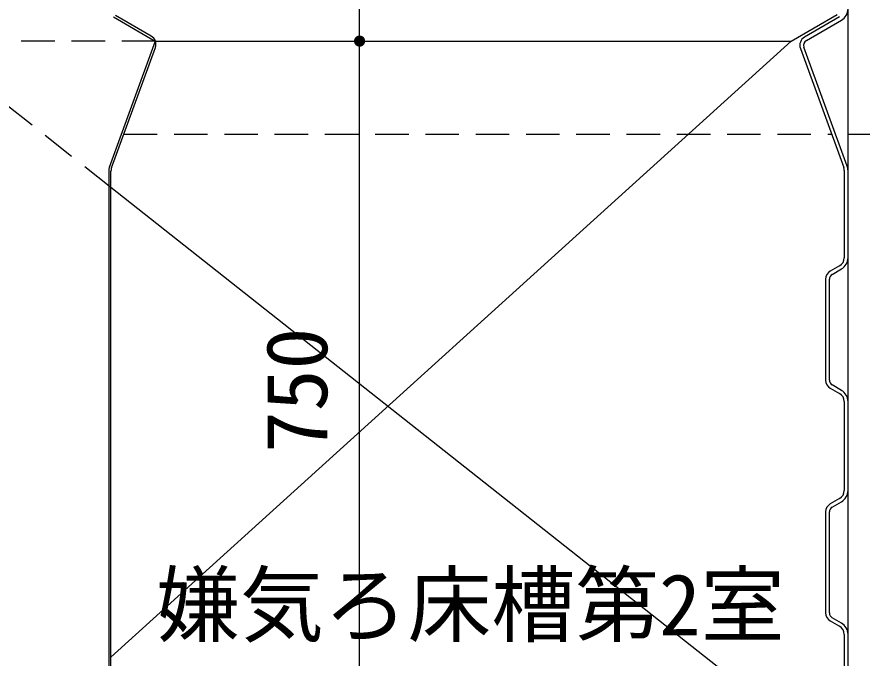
# Model space of a CAD drawing. Units: millimetres, scale not verified. Extents: x -8910 to 8910, y -6308 to 6308.
# Drawn here: x -5255 to -4347, y -2761 to -2073 of the extents above; entities that cross this region are included whole.
import ezdxf
from ezdxf.enums import TextEntityAlignment as Align

# ---------------------------------------------------------------- set-up
doc = ezdxf.new("R2010")
doc.units = ezdxf.units.MM
doc.header["$LTSCALE"] = 30
doc.linetypes.add('DASHED1', pattern=[1.8, 1.2, -0.6])
doc.layers.add('0-3_空気管', color=3, linetype='Continuous', lineweight=25)
doc.styles.add('ＭＳ ゴシック', font='')
doc.styles.get('ＭＳ ゴシック').set_extended_font_data('MS Gothic')

msp = doc.modelspace()

# ---------------------------------------------------------------- linework, layer by layer
at = {"layer": '0-3_空気管'}
for p, q in [((-4362.22, -3010.25), (-4362.22, -1630.08)), ((-5110.55, -2093.27), (-5148.82, -2071.17)), ((-4423.18, -2098.53), (-4373.99, -2070.13)), ((-4371.22, -2072.55), (-4408.95, -2094.34)), ((-4406.96, -2097.8), (-4369.22, -2076.02)), ((-5153.82, -2760.24), (-4423.18, -2098.53)), ((-5153.22, -2234.67), (-5106.15, -2105.35)), ((-5106.14, -2098.53), (-4423.18, -2098.53)), ((-4916.81, -2098.54), (-4876.07, -2098.54)), ((-4363.07, -2232.88), (-4409.59, -2105.05)), ((-4413.35, -2106.42), (-4366.82, -2234.25)), ((-5156.22, -2237.67), (-5156.22, -2813.86)), ((-5153.82, -2812.48), (-5153.82, -2238.09)), ((-4366.22, -2237.67), (-4366.22, -2331.21)), ((-4408.95, -2844.34), (-5153.82, -2255.83)), ((-4371.22, -2339.87), (-4381.22, -2345.65)), ((-4379.22, -2349.11), (-4369.22, -2343.34)), ((-4386.22, -2354.31), (-4386.22, -2462.76)), ((-4382.22, -2462.76), (-4382.22, -2354.31)), ((-4369.22, -2473.73), (-4379.22, -2467.96)), ((-4381.22, -2471.42), (-4371.22, -2477.19)), ((-4366.22, -2485.85), (-4366.22, -2581.21)), ((-4371.22, -2589.87), (-4381.22, -2595.65)), ((-4379.22, -2599.11), (-4369.22, -2593.34)), ((-4386.22, -2604.31), (-4386.22, -2712.76)), ((-4382.22, -2712.76), (-4382.22, -2604.31)), ((-4381.22, -2721.42), (-4371.22, -2727.2)), ((-4369.22, -2723.73), (-4379.22, -2717.95)), ((-4366.22, -2735.85), (-4366.22, -2813.89))]:
    msp.add_line(p, q, dxfattribs=at)
at = {"layer": '0-3_空気管', "color": 4}
msp.add_line((-4886.81, -3048.54), (-4886.81, -1798.54), dxfattribs=at)
at = {"layer": '0-3_空気管', "linetype": 'DASHED1'}
for p, q in [((-5106.22, -2098.53), (-5352.9, -2098.53)), ((-5153.82, -2255.83), (-5352.9, -2098.54)), ((-5140.07, -2198.53), (-4379.82, -2198.53)), ((-4362.22, -2198.53), (-4099.41, -2198.53))]:
    msp.add_line(p, q, dxfattribs=at)
at = {"layer": '0-3_空気管'}
msp.add_lwpolyline([(-5151.22, -2072.55), (-5106.22, -2098.53), (-5155.62, -2234.25)], dxfattribs=at)
for centre, radius, start, end in [((-4376.22, -2063.89), 14, 300, 0), ((-5115.54, -2101.93), 10, 340, 60), ((-4403.96, -2103), 10, 119.99998, 200), ((-4403.96, -2103), 6, 119.99998, 200), ((-4376.22, -2237.67), 14, 0, 20), ((-5146.22, -2237.67), 10, 160, 180), ((-5143.82, -2238.09), 10, 160, 180), ((-4376.22, -2237.67), 10, 0, 20), ((-4376.22, -2331.21), 10, 300, 0), ((-4376.22, -2331.21), 14, 300, 0), ((-4376.22, -2354.31), 10, 119.99998, 179.99998), ((-4376.22, -2354.31), 6, 119.99998, 179.99998), ((-4376.22, -2462.76), 10, 180, 240), ((-4376.22, -2462.76), 6, 180, 240), ((-4376.22, -2485.85), 10, 0, 59.99997), ((-4376.22, -2485.85), 14, 0, 59.99997), ((-4376.22, -2581.21), 10, 300, 0), ((-4376.22, -2581.21), 14, 300, 0), ((-4376.22, -2604.31), 10, 119.99998, 179.99998), ((-4376.22, -2604.31), 6, 119.99998, 179.99998), ((-4376.22, -2712.76), 10, 180, 240), ((-4376.22, -2712.76), 6, 180, 240), ((-4376.22, -2735.85), 10, 0, 59.99997), ((-4376.22, -2735.85), 14, 0, 59.99997)]:
    msp.add_arc(centre, radius, start, end, dxfattribs=at)
at = {"layer": '0-3_空気管', "color": 92}
for points in [[(-4892.52, -2096.68), (-4886.81, -2098.54), (-4892.7, -2097.41)], [(-4892.24, -2095.98), (-4886.81, -2098.54), (-4892.52, -2096.68)], [(-4891.88, -2095.32), (-4886.81, -2098.54), (-4892.24, -2095.98)], [(-4891.43, -2094.71), (-4886.81, -2098.54), (-4891.88, -2095.32)], [(-4890.92, -2094.16), (-4886.81, -2098.54), (-4891.43, -2094.71)], [(-4890.34, -2093.68), (-4886.81, -2098.54), (-4890.92, -2094.16)], [(-4889.7, -2093.28), (-4886.81, -2098.54), (-4890.34, -2093.68)], [(-4889.02, -2092.96), (-4886.81, -2098.54), (-4889.7, -2093.28)], [(-4889.02, -2092.96), (-4886.81, -2092.54), (-4886.81, -2098.54)], [(-4888.3, -2092.72), (-4886.81, -2092.54), (-4889.02, -2092.96)], [(-4887.56, -2092.58), (-4886.81, -2092.54), (-4888.3, -2092.72)], [(-4886.81, -2092.54), (-4880.81, -2098.54), (-4886.81, -2098.54)], [(-4886.43, -2092.55), (-4880.81, -2098.54), (-4886.81, -2092.54)], [(-4885.69, -2092.64), (-4880.81, -2098.54), (-4886.43, -2092.55)], [(-4884.96, -2092.83), (-4880.81, -2098.54), (-4885.69, -2092.64)], [(-4884.26, -2093.11), (-4880.81, -2098.54), (-4884.96, -2092.83)], [(-4883.6, -2093.47), (-4880.81, -2098.54), (-4884.26, -2093.11)], [(-4882.99, -2093.91), (-4880.81, -2098.54), (-4883.6, -2093.47)], [(-4882.44, -2094.43), (-4880.81, -2098.54), (-4882.99, -2093.91)], [(-4882.44, -2094.43), (-4880.86, -2097.78), (-4880.81, -2098.54)], [(-4881.96, -2095.01), (-4880.86, -2097.78), (-4882.44, -2094.43)], [(-4881.96, -2095.01), (-4881, -2097.04), (-4880.86, -2097.78)], [(-4881.55, -2095.64), (-4881, -2097.04), (-4881.96, -2095.01)], [(-4881.55, -2095.64), (-4881.23, -2096.33), (-4881, -2097.04)], [(-4892.8, -2098.16), (-4886.81, -2098.54), (-4892.81, -2098.54)], [(-4892.81, -2098.54), (-4891.18, -2102.64), (-4892.76, -2099.29)], [(-4892.81, -2098.54), (-4890.64, -2103.16), (-4891.18, -2102.64)], [(-4886.81, -2098.54), (-4890.64, -2103.16), (-4892.81, -2098.54)], [(-4892.7, -2097.41), (-4886.81, -2098.54), (-4892.8, -2098.16)], [(-4892.76, -2099.29), (-4891.66, -2102.06), (-4892.62, -2100.03)], [(-4892.76, -2099.29), (-4891.18, -2102.64), (-4891.66, -2102.06)], [(-4892.62, -2100.03), (-4892.07, -2101.43), (-4892.39, -2100.74)], [(-4892.62, -2100.03), (-4891.66, -2102.06), (-4892.07, -2101.43)], [(-4886.81, -2098.54), (-4890.03, -2103.6), (-4890.64, -2103.16)], [(-4886.81, -2098.54), (-4889.37, -2103.96), (-4890.03, -2103.6)], [(-4886.81, -2098.54), (-4888.66, -2104.24), (-4889.37, -2103.96)], [(-4886.81, -2098.54), (-4887.94, -2104.43), (-4888.66, -2104.24)], [(-4886.81, -2098.54), (-4887.19, -2104.52), (-4887.94, -2104.43)], [(-4886.81, -2098.54), (-4886.81, -2104.54), (-4887.19, -2104.52)], [(-4886.81, -2098.54), (-4886.06, -2104.49), (-4886.81, -2104.54)], [(-4886.81, -2098.54), (-4885.32, -2104.35), (-4886.06, -2104.49)], [(-4886.81, -2098.54), (-4884.6, -2104.11), (-4885.32, -2104.35)], [(-4886.81, -2098.54), (-4883.92, -2103.79), (-4884.6, -2104.11)], [(-4880.81, -2098.54), (-4883.92, -2103.79), (-4886.81, -2098.54)], [(-4880.81, -2098.54), (-4883.28, -2103.39), (-4883.92, -2103.79)], [(-4880.81, -2098.54), (-4882.7, -2102.91), (-4883.28, -2103.39)], [(-4880.81, -2098.54), (-4882.19, -2102.36), (-4882.7, -2102.91)], [(-4880.81, -2098.54), (-4881.74, -2101.75), (-4882.19, -2102.36)], [(-4880.81, -2098.54), (-4881.38, -2101.09), (-4881.74, -2101.75)], [(-4880.81, -2098.54), (-4881.1, -2100.39), (-4881.38, -2101.09)], [(-4880.81, -2098.54), (-4880.92, -2099.66), (-4881.1, -2100.39)], [(-4880.81, -2098.54), (-4880.82, -2098.91), (-4880.92, -2099.66)]]:
    msp.add_solid(points, dxfattribs=at)

# ---------------------------------------------------------------- texts
at = {"layer": '0-3_空気管', "color": 4, "style": 'ＭＳ ゴシック'}
msp.add_text('750', height=65.98, rotation=90, dxfattribs=at).set_placement((-4901.81, -2541.04), align=Align.BOTTOM_LEFT)
msp.add_text('嫌気ろ床槽第2室', height=65.98, dxfattribs=at).set_placement((-5105.25, -2756.69), align=Align.BOTTOM_LEFT)

doc.saveas('drawing.dxf')
